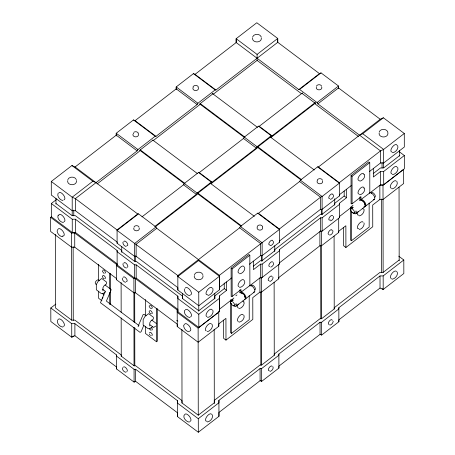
<?xml version="1.0" encoding="UTF-8"?>
<svg xmlns="http://www.w3.org/2000/svg" width="455" height="455" viewBox="0 0 455 455"><rect width="100%" height="100%" fill="white"/><g stroke="black" fill="none" stroke-linecap="round" stroke-linejoin="round"><path stroke-width="0.68" d="M333.208 321.23C332.98 322.948 331.672 324.87 329.858 325.098M122.918 242.225C122.736 244.107 124.363 246.235 126.251 246.474M122.952 263.758C122.776 265.64 124.397 267.767 126.285 268.006L126.604 267.87M122.281 278.033C122.105 279.916 123.726 282.043 125.614 282.288M184.298 288.874C184.013 291.848 186.578 295.21 189.564 295.591L190.065 295.375M183.666 325.046C183.382 328.021 185.947 331.388 188.927 331.763L189.428 331.547M230.674 301.642L230.605 302.057A2.798 1.291 52.3 0 0 233.114 305.692A2.798 1.291 52.3 0 0 234.319 303.94A2.798 1.291 52.3 0 0 231.185 301.216L230.674 301.642L232.317 300.368M251.444 285.967L252.024 285.12A2.798 1.291 52.3 0 1 255.01 287.543A2.798 1.291 52.3 0 1 254.436 289.778M350.805 208.726L351.118 208.589A2.798 1.291 52.3 0 1 354.252 211.313A2.798 1.291 52.3 0 1 353.046 213.065A2.798 1.291 52.3 0 1 350.538 209.431L350.805 208.726L352.449 207.452M371.377 193.335L371.957 192.493A2.798 1.291 52.3 0 1 374.772 194.603A2.798 1.291 52.3 0 1 374.778 197.169M257.098 227.096C257.365 224.491 261.631 224.23 262.586 226.516M143.769 325.393L141.09 331.763L140.055 332.366L100.458 302.723L105.281 291.251L102.529 289.187M67.789 179.611C69.211 176.278 74.853 176.256 76.326 179.56M192.977 86.99C193.875 84.88 197.447 84.869 198.374 86.956M252.667 36.821C254.089 33.488 259.731 33.465 261.204 36.775M194.353 274.644C195.775 271.311 201.417 271.288 202.89 274.592M316.344 86.279C317.18 84.351 320.172 84.192 321.463 85.739M317.152 180.231C317.994 178.303 320.98 178.138 322.271 179.691M379.231 131.853C380.812 127.821 388.547 128.862 387.927 133.582A4.419 3.367 -0.1 0 1 382.956 136.949A4.419 3.367 -0.1 0 1 379.231 132.763M117.106 243.232L117.072 229.934L137.717 213.992L138.508 213.861L155.968 226.977L156.765 228.296L219.39 275.32L219.435 289.818L198.789 305.76L177.871 290.057L177.854 287.651L136.142 256.33L134.566 256.341L117.106 243.232L117.094 242.026L75.388 210.71L75.365 198.619L137.171 150.884L137.956 149.553L155.189 136.244L155.974 136.358L197.14 104.565L197.919 103.24L215.152 89.925L215.937 90.044L277.749 42.309L277.726 38.453L256.808 22.75L236.162 38.692L236.173 42.759M141.949 216.887L183.53 184.775L184.309 183.445L198.511 172.479L199.296 172.599L212.087 182.205L256.29 148.068L257.069 146.737L271.271 135.772L272.056 135.891L259.259 126.285L258.474 126.166L244.278 137.131L243.493 138.462L199.296 172.599M154.745 226.499L196.321 194.382L197.106 193.051L211.302 182.085L212.087 182.205M177.871 290.057L177.831 275.559L239.637 227.819L240.422 226.493L257.655 213.179L258.44 213.298L279.359 229.007L279.364 229.485L219.39 275.32L219.435 289.818M258.44 213.298L299.606 181.505L300.385 180.174L317.618 166.866L318.409 166.985L339.322 182.688L339.333 183.172L322.1 196.48L320.519 197.214L279.359 229.007L279.387 242.299L262.154 255.608L260.573 255.619L249.448 264.213M58.047 193.386C56.784 196.327 60.026 200.194 63 200.558M58.086 215.283C56.824 218.218 60.066 222.091 63.04 222.455L63.535 222.233M57.415 229.559C56.153 232.499 59.395 236.367 62.369 236.731L62.864 236.515M57.569 319.876C56.312 322.817 59.548 326.684 62.523 327.048L63.023 326.832M122.64 367.703C121.838 369.562 123.891 372.008 125.773 372.241L126.086 372.099M184.65 310.316C183.388 313.256 186.63 317.124 189.604 317.488L190.099 317.272M155.678 326.116L153.619 327.458L150.002 324.83M134.094 226.738C135.266 225.316 137.74 225.305 138.934 226.709M75.388 210.71L72.226 210.728L51.307 195.024L51.284 181.482L71.93 165.54L75.092 166.968L137.717 213.992M155.974 136.358L135.055 120.655L133.474 119.938L116.241 133.247L116.247 135.948M215.937 90.044L195.024 74.341L193.443 73.625L176.21 86.933L176.216 89.635M75.092 166.968L116.252 135.175L116.241 133.247L137.956 149.553M135.055 120.655L176.221 88.862L176.21 86.933L197.919 103.24M195.024 74.341L236.185 42.548L236.162 38.692L257.081 54.401L257.109 60.378L213.64 93.946L212.855 93.832L200.228 103.581L199.444 104.912L153.676 140.265L152.891 140.146L140.259 149.9L139.48 151.225L97.125 183.939M226.573 281.884L226.584 290.381L219.424 295.909L219.469 311.567L198.829 327.509L177.911 311.806L177.888 309.4L136.181 278.079L134.6 278.09L117.14 264.981L117.128 263.775L75.422 232.46L72.265 232.477L51.347 216.773L51.324 203.521L56.346 199.643M96.005 182.671L92.843 181.244L72.203 197.186L72.208 215.556M257.081 54.401L277.726 38.453L277.732 42.52M218.758 311.152L218.798 326.298L198.158 342.24L177.24 326.536L177.217 324.131L135.51 292.815L133.929 292.821L116.469 279.711L116.457 278.511L74.751 247.19L71.594 247.207L50.676 231.504L50.653 217.348L51.768 216.489M298.81 89.572L319.455 73.625L321.031 72.891L338.492 86.006L338.503 87.929L317.863 103.876L317.067 102.557L299.606 89.442L298.81 89.572L236.185 42.548M198.789 305.76L198.767 292.218L177.848 276.515L177.831 275.559L117.083 230.412L138.508 213.861M299.606 89.442L321.031 72.891M259.259 126.285L302.524 92.871M315.321 102.477L257.86 146.857L257.075 148.188L211.308 183.536L210.517 183.416L197.891 193.17L197.106 194.501L155.53 226.613M315.662 102.938L271.271 137.222L270.486 137.103M398.722 256.159L403.812 259.976L383.167 275.923L380.01 275.94L338.844 307.734L338.856 308.934L321.622 322.242L320.041 322.254L278.875 354.047L278.887 355.247L261.653 368.556L260.078 368.567L218.912 400.36L218.957 416.308L198.312 432.25L177.399 416.547L177.37 412.691L135.664 381.375L134.088 382.109L116.628 368.994L116.616 367.071L74.904 335.75L71.748 337.218L50.835 321.514L50.812 307.972L55.828 304.094M155.968 226.977L134.543 243.527L134.549 261.159M317.067 102.557L338.492 86.006L338.497 88.702M156.765 228.296L136.125 244.238L136.142 256.33M105.48 291.791L102.955 293.748L101.061 293.344L96.329 289.795L96.318 284.443L98.212 281.236L101.749 278.5L106.476 282.049L106.481 283.914L104.076 285.768L102.944 287.691L102.949 290.842M73.426 335.926L71.748 337.218L71.725 323.676L50.812 307.972M318.409 166.985L380.215 119.25L383.372 117.782L404.285 133.486L404.313 147.028L383.667 162.975L380.505 162.992L369.432 171.546M177.848 276.515L198.494 260.573L198.477 259.612M359.569 135.192L362.726 133.725L383.372 117.782M152.812 326.565L149.78 328.908L147.886 328.51L143.154 324.955L143.149 319.603L145.037 316.396L148.575 313.66L153.307 317.209L153.307 319.074L150.901 320.929L149.769 322.851L149.775 326.002M198.767 292.218L219.407 276.276L198.494 260.573M404.285 133.486L383.645 149.433L380.488 150.901L339.322 182.688L339.356 195.986L322.123 209.294L320.542 209.306L279.376 241.099L279.387 242.299M241.025 293.378L241.019 289.568L232.158 296.41L231.163 296.478L231.117 268.177L248.834 254.493L249.829 255.244L249.886 285.899M360.957 200.115L360.951 196.941L352.09 203.783L351.095 203.851L351.05 175.55L368.766 161.866L369.761 162.611L369.818 193.273M232.158 296.41L232.113 268.928L249.829 255.244M352.09 203.783L352.045 176.295L369.761 162.611M219.412 287.412L231.606 277.994M351.584 185.333L339.345 194.786L339.356 195.986M224.241 282.964L224.252 288.629L214.788 295.938L214.811 298.343L198.772 310.731L182.523 298.531L182.5 296.125L136.13 261.301L134.549 261.312L121.752 251.706L121.741 250.5L75.371 215.681L72.208 215.698L55.959 203.499M253.321 266.181L260.561 260.59L262.137 260.579L274.769 250.83L274.757 249.624L320.525 214.277L322.106 214.265L334.732 204.511L334.721 203.311L344.185 196.003L344.179 191.043M373.254 173.548L380.494 167.963L383.65 167.94L399.689 155.553M145.395 326.337L145.407 333.401L156.548 341.773L157.333 341.165L157.276 308.649M346.505 189.252L346.517 197.754L339.356 203.283L339.367 204.488L322.134 217.797L320.559 217.803L279.393 249.596L279.404 250.802L262.171 264.11L260.59 264.122L253.429 269.65L253.418 261.147M399.24 151.708L404.324 155.53L383.684 171.472L380.522 171.489L373.362 177.023L373.35 168.521M198.829 327.509L198.801 314.263L219.446 298.315M235.855 295.778L236.964 294.92M351.914 206.143L353.023 205.285M244.938 297.416A2.798 1.291 52.3 0 0 244.011 294.686A2.798 1.291 52.3 0 0 241.605 293.168L241.252 292.019L250.381 285.188A4.197 1.934 52.3 0 1 254.459 289.243A4.197 1.934 52.3 0 1 253.372 292.138M361.384 200.609L361.185 199.387L370.313 192.562A4.197 1.934 52.3 0 1 374.391 196.617A4.197 1.934 52.3 0 1 373.305 199.512M219.31 309.309L231.129 300.141M232.801 298.85L233.91 297.991M250.045 285.53L260.613 277.368L262.194 277.357L262.171 264.11M279.273 262.996L320.582 231.055L322.157 231.043L322.134 217.797M339.242 216.682L351.618 207.082M369.978 192.903L380.545 184.741L383.707 184.724L404.347 168.777L404.324 155.53M230.873 301.352L232.516 300.084M231.032 301.284L232.676 300.016M250.83 285.99L251.871 285.188M350.964 208.657L352.608 207.383M223.61 320.121L223.644 338.361L225.976 340.113L252.821 319.382L252.781 297.633L259.942 292.099L259.919 277.942L261.5 277.937L279.427 264.048L279.393 249.596M259.942 292.099L261.523 292.093L278.756 278.784L278.744 277.578L319.911 245.785L319.882 231.629L321.463 231.623L339.39 217.735L339.356 203.283M350.606 209.01L352.25 207.742M350.538 209.431L352.187 208.162M198.261 415.227L198.13 328.089L218.775 312.141M379.874 199.472L379.851 185.316L383.008 185.299L403.653 169.357L403.676 183.513L383.036 199.455L379.874 199.472L372.713 205L372.753 226.749L345.908 247.486L343.576 245.734L343.542 227.489M135.186 381.256L134.088 382.109L134.066 369.289L116.605 356.18L116.594 354.974L74.887 323.659L71.725 323.676M245.603 298.81L254.464 291.962M365.536 206.178L374.397 199.335M236.048 306.226L244.909 299.384M355.981 213.6L364.842 206.758M338.696 218.315L338.719 232.465L321.486 245.78L319.911 245.785M230.577 300.055A4.197 1.934 52.3 0 0 230.475 300.681L230.531 332.611L231.527 333.361L249.243 319.672L249.203 295.682M350.509 207.429A4.197 1.934 52.3 0 0 350.407 208.054L350.464 239.984L351.459 240.729L369.176 227.045L369.136 203.049M399.177 260.004L383.138 272.391L379.976 272.409L334.209 307.756L334.22 308.962L321.594 318.716L320.013 318.722L274.24 354.07L274.251 355.275L261.625 365.029L260.044 365.035L214.277 400.389L214.299 402.794L198.261 415.182L182.006 402.976L181.989 400.571L135.613 365.752L134.032 365.757L121.24 356.151L121.229 354.951L74.853 320.127L71.697 320.144L55.447 307.944L55.317 234.325M198.312 432.25L198.289 418.708L218.935 402.766L218.912 400.36M260.078 368.567L260.095 380.659L218.935 412.452L218.957 416.308M320.041 322.254L320.064 334.345L278.898 366.138L278.909 368.067L261.676 381.375L260.095 380.659M380.01 275.94L380.027 288.032L338.867 319.825L338.878 321.753L321.645 335.062L320.064 334.345M133.725 132.342C135.146 131.29 137.637 131.546 138.411 133.275M138.707 325.74L138.087 326.366L143.183 314.473L143.951 314.291L146.095 315.815M189.587 421.865L189.087 422.081C185.976 421.853 181.608 416.444 185.117 414.152A4.419 2.036 52.3 0 1 189.752 416.791A4.419 2.036 52.3 0 1 190.071 421.319M97.706 279.859C95.92 280.451 93.787 283.664 96.477 284.637M270.816 267.153C272.431 266.499 274.291 264.395 273.495 262.609M360.951 196.941L359.956 197.009L359.962 200.638M359.831 181.181C362.646 180.789 365.649 177.097 364.461 174.322M330.336 199.335C332.213 199.068 334.215 196.611 333.424 194.757M359.194 215.909C362.021 215.499 364.392 212.286 364.119 209.476M330.37 220.868C332.247 220.607 334.249 218.144 333.458 216.296M359.217 229.502C362.043 229.093 364.415 225.879 364.142 223.069M329.699 235.144C331.576 234.882 333.578 232.425 332.787 230.571M269.735 281.463C271.618 281.19 273.199 279.046 273.017 277.169M207.901 295.488C210.864 295.067 214.032 291.183 212.781 288.26M207.27 331.661C210.233 331.246 213.395 327.361 212.144 324.432M269.889 371.411C271.766 371.149 273.768 368.692 272.977 366.838M207.429 421.973C210.392 421.558 213.554 417.673 212.303 414.75M51.324 203.521L72.243 219.23L75.399 219.213L117.106 250.529L117.117 251.729L134.578 264.844L136.159 264.833L177.865 296.148L177.888 298.554L198.801 314.263M50.653 217.348L71.566 233.057L74.728 233.034L116.434 264.355L116.446 265.555L133.906 278.665L135.488 278.659L177.194 309.974L177.217 312.38L198.13 328.089M134.066 369.289L135.647 369.278L177.353 400.599L177.37 403.005L198.289 418.708M361.185 199.387L361.452 199.404A4.197 1.934 52.3 0 1 365.53 203.459A4.197 1.934 52.3 0 1 364.444 206.354M241.252 292.019L241.52 292.03A4.197 1.934 52.3 0 1 245.381 295.631A4.197 1.934 52.3 0 1 245.131 299.015M151.384 308.649L150.093 307.989L149.098 306.067M392.284 152.488L392.779 152.698C395.742 152.283 398.91 148.398 397.659 145.469M392.324 174.379L392.819 174.595C395.782 174.174 398.95 170.289 397.698 167.366M391.653 188.66L392.147 188.87C395.111 188.455 398.273 184.571 397.022 181.642M359.387 194.575L359.854 194.774C362.669 194.382 365.672 190.69 364.483 187.915M391.812 278.972L392.307 279.188C395.27 278.773 398.432 274.883 397.181 271.959M270.054 245.512L270.367 245.649C272.249 245.376 273.836 243.237 273.654 241.36M239.432 273.609L239.899 273.808C242.714 273.415 245.717 269.724 244.528 266.949M239.455 287.202L239.921 287.401C242.737 287.008 245.74 283.317 244.551 280.542M238.795 308.336L239.262 308.536C242.077 308.137 245.08 304.452 243.891 301.671M238.818 321.93L239.285 322.129C242.1 321.736 245.103 318.045 243.914 315.269M207.446 317.169L207.941 317.38C210.904 316.964 214.072 313.08 212.815 310.156M380.027 288.032L383.19 289.46L403.835 273.518L403.812 259.976M103.956 273.353L102.318 271.254M103.621 278.568L103.968 278.79M150.793 313.95L149.775 313.063L149.103 311.504M103.996 295.102L102.489 293.401M150.821 330.262L149.314 328.561M277.749 42.309L319.455 73.625M338.503 87.929L380.215 119.25M362.726 133.725L383.645 149.433L383.667 162.975M317.863 103.876L380.488 150.901L380.505 162.992M257.109 60.378L301.147 93.446L301.944 93.321L314.735 102.927L315.531 104.246L358.443 136.472M351.05 175.55L352.045 176.295M193.443 73.625L215.152 89.925M317.618 166.866L339.333 183.172M258.474 126.166L271.271 135.772M212.195 93.332L257.564 127.4M270.043 136.773L314.28 169.988M344.185 196.003L346.517 197.754M200.132 103.513L244.938 137.154M257.416 146.527L301.654 179.742M244.278 137.131L257.069 146.737M199.808 103.99L244.648 137.66M257.138 147.039L300.846 179.856M300.385 180.174L322.1 196.48L322.106 214.823M243.493 138.462L256.29 148.068M176.221 88.862L197.14 104.565M299.606 181.505L320.519 197.214L320.542 209.306M382.058 288.612L383.19 289.46L383.167 275.923M133.474 119.938L155.189 136.244M257.655 213.179L279.364 229.485M198.511 172.479L211.302 182.085M152.795 140.072L197.601 173.719M210.079 183.086L254.317 216.301M140.168 149.826L184.975 183.467M197.447 192.84L241.69 226.055M184.309 183.445L197.106 193.051M139.844 150.304L184.685 183.979M197.174 193.352L240.877 226.169M240.422 226.493L262.131 242.794L262.143 261.136M183.53 184.775L196.321 194.382M116.252 135.175L137.171 150.884M239.637 227.819L260.556 243.527L260.573 255.619M320.53 334.226L321.645 335.062L321.622 322.242M231.117 268.177L232.113 268.928M71.93 165.54L92.843 181.244M224.252 288.629L226.584 290.381M51.284 181.482L72.203 197.186L75.365 198.619L117.072 229.934L117.083 230.412M260.567 380.539L261.676 381.375L261.653 368.556M176.762 320.28L177.894 321.133M98.331 279.95L99.452 280.792M105.065 285.006L111.236 289.642L106.407 301.113L139.008 325.587M151.765 320.075L156.304 323.482M101.92 300.755L98.581 298.241L98.564 291.177M150.139 335.176L150.486 335.477M103.274 278.267L102.278 276.344M149.814 334.812L149.325 333.998M102.364 298.44L102.5 298.838M339.385 216.535L339.39 217.735M338.719 232.465L338.713 231.265L345.868 225.737L345.908 247.486M279.415 262.848L279.427 264.048M219.469 311.567L219.424 295.909M218.798 326.298L218.781 323.892L225.936 318.363L225.976 340.113M399.683 150.48L399.689 156.116M399.046 187.09L399.177 260.76M383.684 171.472L383.707 184.724M383.645 162.867L383.65 167.798M383.008 185.299L383.138 272.443M382.052 162.378L382.063 168.014M381.421 198.994L381.552 272.664M380.522 171.489L380.545 184.741M351.408 210.932L351.459 240.729M338.844 307.734L338.878 321.753M334.721 198.733L334.732 205.074M334.089 236.048L334.22 309.013M321.463 231.623L321.594 318.767M321.304 209.3L321.31 214.231M320.559 217.803L320.582 231.055M320.667 245.205L320.798 318.875M278.722 264.133L278.756 278.784M278.875 354.047L278.909 368.067M274.757 245.74L274.769 251.382M274.126 282.367L274.251 355.338M261.5 277.937L261.523 292.093M261.494 291.41L261.625 365.092M261.335 255.613L261.346 261.25M260.704 292.229L260.829 365.189M260.59 264.122L260.613 277.368M240.024 289.636L240.03 292.662M231.476 303.559L231.527 333.361M214.805 293.27L214.811 298.907M214.168 329.17L214.299 403.551M198.767 305.652L198.772 311.294M182.512 293.452L182.523 298.389M181.881 329.357L182.006 403.028M177.865 296.148L177.911 311.806M177.194 309.974L177.24 326.536M177.353 400.599L177.399 416.547M156.492 308.553L156.548 341.773M145.344 299.475L145.373 315.73M136.159 264.833L136.181 278.079M135.488 278.659L135.51 292.815M135.647 369.278L135.664 381.375M135.323 255.63L135.334 261.267M134.691 292.952L134.743 322.703M134.754 327.663L134.822 365.911M134.578 264.844L134.6 278.09M133.906 278.665L133.929 292.821M133.906 292.138L133.958 321.895M133.969 327.566L134.032 365.826M121.747 246.616L121.752 252.258M121.11 282.532L121.161 312.289M121.172 317.96L121.24 356.22M117.106 250.529L117.14 264.981M116.434 264.355L116.469 279.711M116.594 354.974L116.628 368.994M110.451 273.489L110.508 304.594M109.666 273.392L109.695 288.942M109.7 292.474L109.723 304.492M98.519 264.315L98.547 280.57M75.399 219.213L75.422 232.46M74.728 233.034L74.751 247.19M74.887 323.659L74.904 335.75M73.773 210.113L73.784 215.755M73.141 246.729L73.266 320.4M72.243 219.23L72.265 232.477M71.566 233.057L71.697 320.195M55.954 198.42L55.959 204.056M364.358 203.118A4.197 1.934 52.3 0 1 363.75 206.928M359.666 200.155A4.197 1.934 52.3 0 1 363.744 202.219M355.975 210.881A4.197 1.934 52.3 0 1 355.764 213.731A4.197 1.934 52.3 0 1 352.625 212.343M350.805 206.997A4.197 1.934 52.3 0 1 353.387 207.577M351.402 208.805A2.798 1.291 52.3 0 1 352.397 207.981M355.383 211.791A2.798 1.291 52.3 0 1 354.803 212.633M362.828 208.299A4.197 1.911 -53.1 0 1 363.226 209.351M358.813 215.118A4.197 1.911 -53.1 0 1 358.193 211.313M358.836 228.711A4.197 1.911 -53.1 0 1 358.506 224.451A4.197 1.911 -53.1 0 1 363.147 222.319M102.767 275.963A1.883 0.87 52.3 0 1 104.775 276.418A1.883 0.87 52.3 0 1 104.781 278.534M104.479 292.366A1.883 0.87 52.3 0 1 104.804 292.73M102.756 270.526A1.883 0.87 52.3 0 1 104.764 270.981A1.883 0.87 52.3 0 1 104.769 273.097M102.807 297.712A1.883 0.87 52.3 0 1 102.984 297.24M149.593 311.123A1.883 0.87 52.3 0 1 151.6 311.578A1.883 0.87 52.3 0 1 151.606 313.694M149.627 305.407A1.883 0.87 52.3 0 1 151.595 306.141A1.883 0.87 52.3 0 1 151.873 308.268M150.958 327.225A1.883 0.87 52.3 0 1 152.254 329.101A1.883 0.87 52.3 0 1 151.634 330.006M149.632 332.872A1.883 0.87 52.3 0 1 151.64 333.327A1.883 0.87 52.3 0 1 151.646 335.443M391.311 278.437A4.419 2.013 -53.1 0 1 391.943 273.438A4.419 2.013 -53.1 0 1 396.498 271.663M58.24 319.575A4.419 2.036 52.3 0 1 62.847 321.293A4.419 2.036 52.3 0 1 63.507 326.286M207.076 421.188A4.419 2.013 -53.1 0 1 206.729 416.695A4.419 2.013 -53.1 0 1 211.62 414.454M123.424 367.23A2.798 1.291 52.3 0 1 126.336 368.322A2.798 1.291 52.3 0 1 126.757 371.479M269.303 370.637A2.798 1.274 -53.1 0 1 269.087 367.799A2.798 1.274 -53.1 0 1 272.181 366.377M329.272 324.324A2.798 1.274 -53.1 0 1 329.266 321.185A2.798 1.274 -53.1 0 1 332.213 320.479M239.734 292.781A4.197 1.934 52.3 0 1 243.089 294.038M244.432 295.744A4.197 1.934 52.3 0 1 244.437 299.589M236.043 303.508A4.197 1.934 52.3 0 1 233.466 305.646M230.873 299.623A4.197 1.934 52.3 0 1 233.455 300.209M235.451 304.418A2.798 1.291 52.3 0 1 234.462 305.242M231.538 301.011A2.798 1.291 52.3 0 1 232.465 300.607M242.896 300.926A4.197 1.911 -53.1 0 1 243.294 301.978M238.266 307.79A4.197 1.911 -53.1 0 1 238.261 303.946M238.289 321.384A4.197 1.911 -53.1 0 1 238.892 316.635A4.197 1.911 -53.1 0 1 243.215 314.945M58.081 229.257A4.419 2.036 52.3 0 1 63.035 231.447A4.419 2.036 52.3 0 1 62.699 235.94M184.542 324.95A4.419 2.036 52.3 0 1 188.882 325.57A4.419 2.036 52.3 0 1 189.911 331.007M206.274 330.91A4.419 2.013 -53.1 0 1 206.911 325.911A4.419 2.013 -53.1 0 1 211.461 324.136M391.152 188.125A4.419 2.013 -53.1 0 1 391.789 183.12A4.419 2.013 -53.1 0 1 396.339 181.346M123.265 277.277A2.798 1.291 52.3 0 1 126.399 278.659A2.798 1.291 52.3 0 1 126.189 281.508M269.144 280.689A2.798 1.274 -53.1 0 1 269.144 277.55A2.798 1.274 -53.1 0 1 272.09 276.839M329.113 234.37A2.798 1.274 -53.1 0 1 329.107 231.231A2.798 1.274 -53.1 0 1 332.059 230.526M359.444 180.396A4.197 1.911 -53.1 0 1 359.439 175.687A4.197 1.911 -53.1 0 1 363.863 174.629M358.858 194.029A4.197 1.911 -53.1 0 1 359.808 188.853A4.197 1.911 -53.1 0 1 363.886 188.222M361.537 200.541A2.798 1.291 52.3 0 1 364.159 202.35A2.798 1.291 52.3 0 1 364.677 205.08M238.903 273.063A4.197 1.911 -53.1 0 1 239.506 268.313A4.197 1.911 -53.1 0 1 243.829 266.63M238.926 286.656A4.197 1.911 -53.1 0 1 239.529 281.907A4.197 1.911 -53.1 0 1 243.852 280.223M206.945 316.635A4.419 2.013 -53.1 0 1 207.582 311.635A4.419 2.013 -53.1 0 1 212.132 309.855M185.316 310.009A4.419 2.036 52.3 0 1 189.923 311.732A4.419 2.036 52.3 0 1 190.582 316.726M391.823 173.844A4.419 2.013 -53.1 0 1 392.46 168.845A4.419 2.013 -53.1 0 1 397.01 167.07M58.65 215.642A4.419 2.036 52.3 0 1 62.995 216.256A4.419 2.036 52.3 0 1 64.019 221.693M330.256 219.907A2.798 1.274 -53.1 0 1 329.375 217.558A2.798 1.274 -53.1 0 1 332.662 215.829M269.821 266.408A2.798 1.274 -53.1 0 1 269.599 263.564A2.798 1.274 -53.1 0 1 272.693 262.148M123.868 263.417A2.798 1.291 52.3 0 1 126.621 263.809A2.798 1.291 52.3 0 1 127.269 267.25M185.282 288.117A4.419 2.036 52.3 0 1 189.889 289.841A4.419 2.036 52.3 0 1 190.548 294.834M391.783 151.953A4.419 2.013 -53.1 0 1 392.42 146.948A4.419 2.013 -53.1 0 1 396.976 145.173M58.718 193.085A4.419 2.036 52.3 0 1 63.325 194.808A4.419 2.036 52.3 0 1 63.984 199.802M207.554 294.698A4.419 2.013 -53.1 0 1 207.207 290.205A4.419 2.013 -53.1 0 1 212.093 287.964M321.463 86.643A2.798 2.127 -0.1 0 1 319.433 89.834A2.798 2.127 -0.1 0 1 316.344 87.189M198.096 87.354A2.798 2.127 -0.1 0 1 195.701 90.562A2.798 2.127 -0.1 0 1 193.25 87.383M138.127 133.668A2.798 2.127 -0.1 0 1 136.096 136.853A2.798 2.127 -0.1 0 1 133.008 134.208M133.287 133.696A2.798 2.127 -0.1 0 1 133.725 133.252M322.271 180.595A2.798 2.127 -0.1 0 1 319.876 183.803A2.798 2.127 -0.1 0 1 317.431 180.624M262.308 226.908A2.798 2.127 -0.1 0 1 260.277 230.099A2.798 2.127 -0.1 0 1 257.189 227.449M138.94 227.614A2.798 2.127 -0.1 0 1 136.546 230.821A2.798 2.127 -0.1 0 1 134.094 227.642M261.204 37.68A4.419 3.367 -0.1 0 1 256.973 41.94A4.419 3.367 -0.1 0 1 252.667 37.731M202.89 275.502A4.419 3.367 -0.1 0 1 198.659 279.762A4.419 3.367 -0.1 0 1 194.353 275.548M76.326 180.47A4.419 3.367 -0.1 0 1 72.095 184.73A4.419 3.367 -0.1 0 1 67.789 180.516M123.834 241.884A2.798 1.291 52.3 0 1 126.814 242.555A2.798 1.291 52.3 0 1 126.82 245.694M269.781 244.875A2.798 1.274 -53.1 0 1 269.775 241.736A2.798 1.274 -53.1 0 1 272.727 241.031M329.75 198.562A2.798 1.274 -53.1 0 1 329.744 195.423A2.798 1.274 -53.1 0 1 332.69 194.717"/></g></svg>
